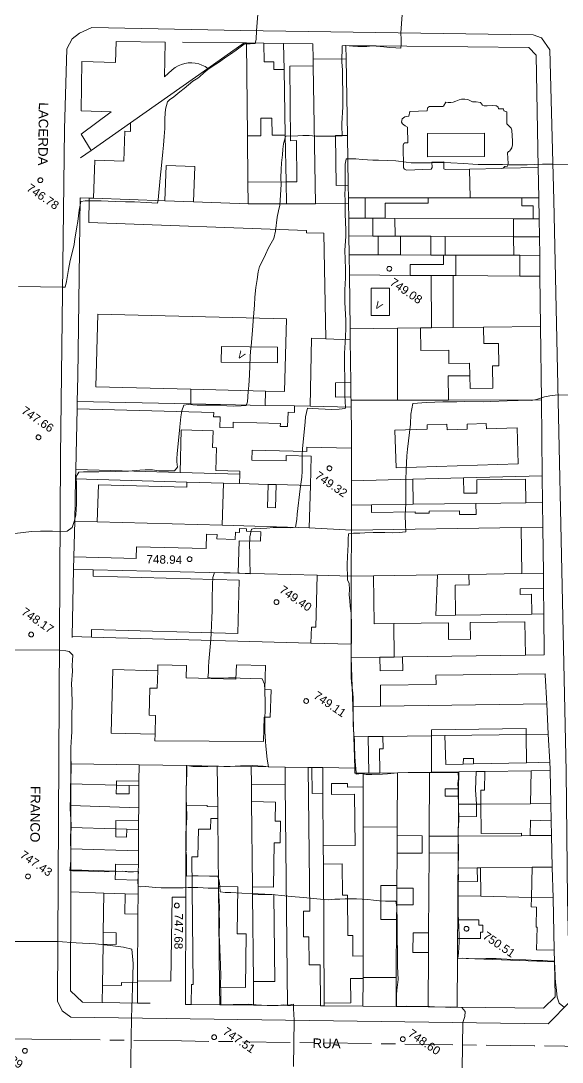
# Model space of a CAD drawing. Header units: metres. Extents: x 322294 to 7190115, y 7390841 to 10157759.
# Drawn here: x 323583.3 to 323696.6, y 7393466.7 to 7393684.5 of the extents above; entities that cross this region are included whole.
import ezdxf
from ezdxf.enums import TextEntityAlignment as Align

# ---------------------------------------------------------------- set-up
doc = ezdxf.new("R2010")
doc.units = ezdxf.units.M
doc.linetypes.add('T09', pattern=[17, 10, -2, 3, -2])
doc.layers.get('0').update_dxf_attribs({"lineweight": 18})
for name, color, linetype, lineweight in [('100_SIST_VIARIO_MEIO_FIO', 1, 'Continuous', 18), ('160_P_SIMP_ASF_TOP', 7, 'Continuous', 18), ('206_MURO_E_MURO_ARRIMO', 7, 'Continuous', 18), ('214_PROJ_BEIRAL_EDIF', 10, 'Continuous', 18), ('508_LM_SETOR_FISCAL', 136, 'T09', 18), ('600_CURVA_MESTRA', 14, 'Continuous', 18), ('604_CURVA_INTERM', 7, 'Continuous', 18), ('606_PTO_COTADO', 7, 'Continuous', 18), ('608_PTO_COTADO_INTERVIA', 1, 'Continuous', 18)]:
    doc.layers.add(name, color=color, linetype=linetype, lineweight=lineweight)
doc.styles.add('Style-Arial', font='arial.ttf', dxfattribs={"height": 1.75})

# ---------------------------------------------------------------- blocks, each defined once
blk = doc.blocks.new('SP10')
at = {"color": 0, "linetype": 'Continuous'}
blk.add_lwpolyline([(-0.03, -0.51), (-0.14, -0.49), (-0.24, -0.46), (-0.31, -0.42), (-0.35, -0.39), (-0.42, -0.31), (-0.47, -0.24), (-0.51, -0.15), (-0.52, -0.09), (-0.52, 0.03), (-0.51, 0.11), (-0.48, 0.2), (-0.44, 0.27), (-0.4, 0.33), (-0.32, 0.39), (-0.23, 0.44), (-0.15, 0.48), (-0.1, 0.48), (-0.03, 0.48), (0.08, 0.48), (0.19, 0.44), (0.27, 0.4), (0.35, 0.32), (0.41, 0.23), (0.46, 0.11), (0.48, 0.03), (0.48, -0.03), (0.47, -0.08), (0.44, -0.21), (0.38, -0.3), (0.31, -0.38), (0.23, -0.44), (0.1, -0.49), (0.02, -0.51)], close=True, dxfattribs=at)
blk = doc.blocks.new('SP09')
at = {"color": 0, "linetype": 'Continuous'}
blk.add_lwpolyline([(-0.03, -0.51), (-0.14, -0.49), (-0.24, -0.46), (-0.31, -0.42), (-0.35, -0.39), (-0.42, -0.31), (-0.47, -0.24), (-0.51, -0.15), (-0.52, -0.09), (-0.52, 0.03), (-0.51, 0.11), (-0.48, 0.2), (-0.44, 0.27), (-0.4, 0.33), (-0.32, 0.39), (-0.23, 0.44), (-0.15, 0.48), (-0.1, 0.48), (-0.03, 0.48), (0.08, 0.48), (0.19, 0.44), (0.27, 0.4), (0.35, 0.32), (0.41, 0.23), (0.46, 0.11), (0.48, 0.03), (0.48, -0.03), (0.47, -0.08), (0.44, -0.21), (0.38, -0.3), (0.31, -0.38), (0.23, -0.44), (0.1, -0.49), (0.02, -0.51)], close=True, dxfattribs=at)

msp = doc.modelspace()

# ---------------------------------------------------------------- linework, layer by layer
at = {"layer": '100_SIST_VIARIO_MEIO_FIO'}
msp.add_lwpolyline([(323697.364, 7393527.56), (323694.782, 7393646.981), (323693.957, 7393678.446), (323692.23, 7393680.943), (323690.47, 7393681.569), (323629.334, 7393682.488), (323598.152, 7393683.098), (323595.599, 7393681.955), (323594.077, 7393680.738), (323592.916, 7393678.635), (323592.444, 7393661.885), (323591.633, 7393593.483), (323590.995, 7393479.49), (323591.996, 7393477.498), (323593.794, 7393476.18), (323693.64, 7393474.767), (323698.161, 7393479.351), (323697.64, 7393500.816)], close=True, dxfattribs=at)
at = {"layer": '206_MURO_E_MURO_ARRIMO'}
for p, q in [((323630.022, 7393679.889), (323617.11, 7393680.041)), ((323638.287, 7393679.791), (323634.183, 7393679.84)), ((323644.422, 7393679.719), (323638.287, 7393679.791)), ((323691.543, 7393653.825), (323691.659, 7393647.531)), ((323595.717, 7393647.498), (323595.557, 7393631.053)), ((323691.659, 7393647.531), (323691.74, 7393643.119)), ((323691.74, 7393643.119), (323691.81, 7393639.329)), ((323691.81, 7393639.329), (323691.857, 7393635.47)), ((323595.557, 7393631.053), (323595.231, 7393610.162)), ((323692.036, 7393620.596), (323692.221, 7393605.237)), ((323595.231, 7393610.162), (323595.125, 7393604.887)), ((323595.125, 7393604.887), (323595.095, 7393603.406)), ((323692.221, 7393605.237), (323692.377, 7393589.379)), ((323594.839, 7393590.672), (323594.795, 7393588.728)), ((323692.377, 7393589.379), (323692.432, 7393583.801)), ((323692.5, 7393578.62), (323692.627, 7393568.978)), ((323594.424, 7393572.455), (323594.364, 7393569.843)), ((323692.668, 7393565.809), (323692.738, 7393560.486)), ((323692.738, 7393560.486), (323692.815, 7393551.909)), ((323594.043, 7393555.768), (323594.039, 7393555.581)), ((323693.953, 7393529.477), (323693.647, 7393535.348)), ((323593.825, 7393529.141), (323593.826, 7393529.6)), ((323694.029, 7393528.011), (323693.953, 7393529.477)), ((323694.035, 7393527.731), (323694.029, 7393528.011)), ((323694.195, 7393520.82), (323694.035, 7393527.731)), ((323694.348, 7393514.177), (323694.277, 7393517.252)), ((323694.649, 7393501.123), (323694.501, 7393507.543)), ((323694.901, 7393490.193), (323694.649, 7393501.123)), ((323607.71, 7393479.098), (323600.349, 7393479.195)), ((323610.374, 7393479.062), (323607.71, 7393479.098)), ((323617.737, 7393478.842), (323618.97, 7393478.829)), ((323624.922, 7393478.768), (323632.014, 7393478.694)), ((323632.014, 7393478.694), (323639.1, 7393478.621)), ((323646.037, 7393478.549), (323646.803, 7393478.541)), ((323646.803, 7393478.541), (323654.893, 7393478.457))]:
    msp.add_line(p, q, dxfattribs=at)
for points in [[(323638.287, 7393679.791), (323638.386, 7393674.326)], [(323644.474, 7393676.467), (323644.422, 7393679.719)], [(323638.634, 7393660.619), (323638.811, 7393650.828)], [(323595.825, 7393655.851), (323598.017, 7393657.392)], [(323597.61, 7393647.432), (323595.717, 7393647.498)], [(323688.137, 7393647.525), (323691.659, 7393647.531)], [(323659.544, 7393643.212), (323656.968, 7393643.22)], [(323691.74, 7393643.119), (323690.508, 7393643.122)], [(323661.596, 7393639.49), (323658.075, 7393639.509)], [(323691.81, 7393639.329), (323686.411, 7393639.358)], [(323658.081, 7393635.574), (323662.73, 7393635.56)], [(323669.06, 7393635.54), (323671.723, 7393635.532)], [(323686.417, 7393635.487), (323687.72, 7393635.483)], [(323618.858, 7393604.41), (323595.125, 7393604.887)], [(323692.221, 7393605.237), (323672.803, 7393605.213)], [(323640.586, 7393603.973), (323634.451, 7393604.096)], [(323652.475, 7393595.114), (323652.468, 7393588.285)], [(323616.651, 7393590.077), (323629.144, 7393589.736)], [(323652.468, 7393588.285), (323652.464, 7393583.215)], [(323665.339, 7393588.638), (323652.468, 7393588.285)], [(323692.377, 7393589.379), (323675.927, 7393588.928)], [(323665.416, 7393583.405), (323656.675, 7393583.277)], [(323628.806, 7393568.981), (323598.483, 7393569.74)], [(323670.483, 7393568.653), (323670.106, 7393560.154), (323674.268, 7393560.215)], [(323690.188, 7393560.448), (323692.738, 7393560.486)], [(323644.015, 7393554.389), (323598.095, 7393555.656)], [(323652.458, 7393551.348), (323652.781, 7393541.097)], [(323692.815, 7393551.909), (323688.871, 7393551.854)], [(323669.243, 7393535.009), (323672.02, 7393535.048)], [(323631.52, 7393528.575), (323624.427, 7393528.682)], [(323677.992, 7393529.107), (323675.884, 7393529.058)], [(323693.953, 7393529.477), (323689.095, 7393529.365)], [(323643.449, 7393528.396), (323644.225, 7393528.384)], [(323656.116, 7393527.169), (323658.401, 7393527.203)], [(323680.396, 7393527.529), (323678.535, 7393527.501)], [(323694.035, 7393527.731), (323690.095, 7393527.673)], [(323603.305, 7393524.667), (323606.006, 7393524.584)], [(323631.556, 7393524.914), (323631.592, 7393521.229)], [(323654.947, 7393524.299), (323654.937, 7393515.93)], [(323624.511, 7393520.169), (323624.536, 7393517.699)], [(323678.609, 7393520.719), (323679.568, 7393520.725)], [(323605.473, 7393515.482), (323603.2, 7393515.551)], [(323646.62, 7393508.161), (323646.596, 7393511.961)], [(323603.11, 7393506.674), (323607.895, 7393506.527)], [(323631.769, 7393503.428), (323631.785, 7393501.771)], [(323617.737, 7393478.842), (323617.844, 7393501.23)], [(323690.129, 7393501.218), (323694.649, 7393501.123)], [(323607.738, 7393483.333), (323607.71, 7393479.098)], [(323631.966, 7393483.592), (323632.014, 7393478.694)], [(323646.803, 7393478.541), (323646.8, 7393479.095)]]:
    msp.add_lwpolyline(points, dxfattribs=at)
at = {"layer": '214_PROJ_BEIRAL_EDIF'}
for points in [[(323598.017, 7393657.392), (323606.297, 7393663.212), (323622.46, 7393674.573), (323621.878, 7393674.947), (323621.219, 7393675.271), (323620.526, 7393675.511), (323619.809, 7393675.665), (323619.078, 7393675.729), (323618.344, 7393675.702), (323617.618, 7393675.586), (323616.91, 7393675.381), (323616.231, 7393675.091), (323615.59, 7393674.72), (323614.997, 7393674.274), (323613.345, 7393672.807), (323613.538, 7393680.079), (323603.253, 7393680.186), (323603.099, 7393675.789), (323596.087, 7393676.036), (323595.953, 7393665.709), (323602.212, 7393665.489), (323595.952, 7393660.834)], [(323622.46, 7393674.573), (323606.297, 7393663.212), (323606.233, 7393661.38), (323605.073, 7393661.421), (323604.853, 7393655.173), (323598.829, 7393655.385), (323598.548, 7393647.399), (323613.481, 7393646.874), (323613.741, 7393654.269), (323619.738, 7393654.058), (323619.478, 7393646.663), (323630.866, 7393646.262), (323630.825, 7393650.755), (323630.737, 7393660.454), (323630.56, 7393679.882), (323630.022, 7393679.889)], [(323638.634, 7393660.619), (323638.386, 7393674.326), (323636.237, 7393674.306), (323636.221, 7393675.961), (323634.218, 7393675.942), (323634.183, 7393679.84), (323630.56, 7393679.882), (323630.737, 7393660.454), (323633.545, 7393660.479), (323633.511, 7393664.156), (323635.854, 7393664.178), (323635.886, 7393660.594)], [(323655.324, 7393647.471), (323668.507, 7393647.493), (323677.301, 7393647.507), (323677.19, 7393653.518), (323672.109, 7393653.435), (323671.839, 7393653.575), (323671.789, 7393655.018), (323669.316, 7393654.942), (323669.358, 7393653.82), (323669.187, 7393653.47), (323664.025, 7393653.282), (323663.57, 7393653.488), (323663.398, 7393653.739), (323663.335, 7393658.533), (323663.458, 7393658.877), (323663.617, 7393658.987), (323664.281, 7393658.965), (323664.198, 7393662.295), (323663.692, 7393662.553), (323663.129, 7393662.949), (323662.949, 7393663.336), (323663.004, 7393663.636), (323663.109, 7393664.015), (323663.338, 7393664.254), (323663.655, 7393664.442), (323663.909, 7393664.517), (323664.484, 7393664.575), (323664.673, 7393665.578), (323668.355, 7393665.7), (323668.372, 7393666.231), (323668.483, 7393666.393), (323668.818, 7393666.566), (323671.595, 7393666.58), (323671.757, 7393666.683), (323672.244, 7393667.487), (323672.726, 7393667.407), (323673.24, 7393667.442), (323673.753, 7393667.515), (323674.299, 7393667.694), (323675.007, 7393667.988), (323675.47, 7393668.113), (323676.167, 7393668.16), (323676.857, 7393668.036), (323677.785, 7393667.579), (323678.542, 7393667.595), (323679.442, 7393667.435), (323679.911, 7393666.879), (323680.254, 7393666.742), (323680.843, 7393666.703), (323681.914, 7393666.795), (323682.698, 7393666.763), (323682.849, 7393666.742), (323683.163, 7393666.473), (323683.273, 7393666.085), (323684.255, 7393666.099), (323684.353, 7393665.716), (323684.983, 7393665.505), (323685.008, 7393662.973), (323685.882, 7393662.1), (323686.022, 7393661.618), (323686.192, 7393659.331), (323686.152, 7393658.589), (323686.038, 7393657.919), (323685.749, 7393657.53), (323685.51, 7393657.289), (323685.321, 7393657.16), (323685.157, 7393656.89), (323685.24, 7393654.657), (323685.181, 7393654.373), (323685.097, 7393654.154), (323684.587, 7393654.064), (323684.236, 7393653.69), (323691.543, 7393653.825), (323691.111, 7393677.302), (323689.601, 7393678.918), (323651.339, 7393679.364), (323651.385, 7393676.53), (323651.643, 7393660.551), (323651.81, 7393650.147), (323651.854, 7393647.465)], [(323638.811, 7393650.828), (323641.072, 7393650.849), (323640.994, 7393659.459), (323639.74, 7393659.447), (323639.598, 7393675.026), (323644.496, 7393675.071), (323644.956, 7393646.275), (323638.893, 7393646.269)], [(323644.496, 7393675.071), (323644.956, 7393646.275), (323651.873, 7393646.281), (323651.854, 7393647.465), (323651.81, 7393650.147), (323649.319, 7393650.107), (323649.151, 7393660.511), (323651.643, 7393660.551), (323651.385, 7393676.53), (323644.474, 7393676.467)], [(323677.19, 7393653.518), (323672.109, 7393653.435), (323671.839, 7393653.575), (323671.789, 7393655.018), (323669.316, 7393654.942), (323669.358, 7393653.82), (323669.187, 7393653.47), (323664.025, 7393653.282), (323663.57, 7393653.488), (323663.398, 7393653.739), (323663.335, 7393658.533), (323663.458, 7393658.877), (323663.617, 7393658.987), (323664.281, 7393658.965), (323664.198, 7393662.295), (323663.692, 7393662.553), (323663.129, 7393662.949), (323662.949, 7393663.336), (323663.004, 7393663.636), (323663.109, 7393664.015), (323663.338, 7393664.254), (323663.655, 7393664.442), (323663.909, 7393664.517), (323664.484, 7393664.575), (323664.673, 7393665.578), (323668.355, 7393665.7), (323668.372, 7393666.231), (323668.483, 7393666.393), (323668.818, 7393666.566), (323671.595, 7393666.58), (323671.757, 7393666.683), (323672.244, 7393667.487), (323672.726, 7393667.407), (323673.24, 7393667.442), (323673.753, 7393667.515), (323674.299, 7393667.694), (323675.007, 7393667.988), (323675.47, 7393668.113), (323676.167, 7393668.16), (323676.857, 7393668.036), (323677.785, 7393667.579), (323678.542, 7393667.595), (323679.442, 7393667.435), (323679.911, 7393666.879), (323680.254, 7393666.742), (323680.843, 7393666.703), (323681.914, 7393666.795), (323682.698, 7393666.763), (323682.849, 7393666.742), (323683.163, 7393666.473), (323683.273, 7393666.085), (323684.255, 7393666.099), (323684.353, 7393665.716), (323684.983, 7393665.505), (323685.008, 7393662.973), (323685.882, 7393662.1), (323686.022, 7393661.618), (323686.192, 7393659.331), (323686.152, 7393658.589), (323686.038, 7393657.919), (323685.749, 7393657.53), (323685.51, 7393657.289), (323685.321, 7393657.16), (323685.157, 7393656.89), (323685.24, 7393654.657), (323685.181, 7393654.373), (323685.097, 7393654.154), (323684.587, 7393654.064), (323684.236, 7393653.69), (323683.972, 7393653.629)], [(323680.307, 7393661.027), (323680.332, 7393656.155), (323668.39, 7393656.096), (323668.366, 7393660.967)], [(323630.825, 7393650.755), (323638.811, 7393650.828), (323638.893, 7393646.269), (323630.866, 7393646.262)], [(323619.478, 7393646.663), (323613.481, 7393646.874), (323598.548, 7393647.399), (323597.61, 7393647.432), (323597.529, 7393642.368), (323643.063, 7393640.697), (323643.055, 7393640.152), (323646.676, 7393640.094), (323647.149, 7393618.042), (323652.232, 7393617.815), (323652.203, 7393620.093), (323652.061, 7393631.373), (323652.008, 7393635.593), (323651.958, 7393639.542), (323651.911, 7393643.234), (323651.873, 7393646.281), (323644.956, 7393646.275), (323638.893, 7393646.269), (323630.866, 7393646.262)], [(323651.854, 7393647.465), (323651.873, 7393646.281), (323651.911, 7393643.234), (323655.331, 7393643.224), (323655.324, 7393647.471)], [(323668.507, 7393647.493), (323677.301, 7393647.507), (323688.137, 7393647.525), (323688.14, 7393645.824), (323690.503, 7393645.828), (323690.508, 7393643.122), (323686.404, 7393643.134), (323661.59, 7393643.206), (323659.544, 7393643.212), (323659.539, 7393646.387), (323668.509, 7393646.402)], [(323655.331, 7393643.224), (323656.968, 7393643.22), (323656.974, 7393639.515), (323651.958, 7393639.542), (323651.911, 7393643.234)], [(323686.404, 7393643.134), (323661.59, 7393643.206), (323661.596, 7393639.49), (323662.724, 7393639.484), (323669.053, 7393639.45), (323672.104, 7393639.434), (323686.411, 7393639.358)], [(323656.974, 7393639.515), (323658.075, 7393639.509), (323658.081, 7393635.574), (323652.008, 7393635.593), (323651.958, 7393639.542)], [(323662.73, 7393635.56), (323662.724, 7393639.484), (323669.053, 7393639.45), (323669.06, 7393635.54)], [(323686.417, 7393635.487), (323674.286, 7393635.524), (323672.11, 7393635.531), (323672.104, 7393639.434), (323686.411, 7393639.358)], [(323664.763, 7393631.29), (323664.759, 7393633.579), (323671.726, 7393633.591), (323671.723, 7393635.532), (323672.11, 7393635.531), (323674.286, 7393635.524), (323674.293, 7393631.227), (323673.758, 7393631.231), (323669.185, 7393631.261)], [(323691.909, 7393631.112), (323691.857, 7393635.47), (323687.72, 7393635.483), (323687.727, 7393631.139)], [(323664.763, 7393631.29), (323669.185, 7393631.261), (323669.203, 7393620.308), (323666.954, 7393620.28), (323662.12, 7393620.219), (323652.203, 7393620.093), (323652.061, 7393631.373)], [(323687.727, 7393631.139), (323674.293, 7393631.227), (323673.758, 7393631.231), (323673.776, 7393620.366), (323680.103, 7393620.446), (323692.036, 7393620.596), (323691.909, 7393631.112)], [(323660.459, 7393628.607), (323656.612, 7393628.601), (323656.622, 7393622.869), (323660.469, 7393622.876)], [(323618.907, 7393607.468), (323634.498, 7393607.072), (323638.492, 7393606.971), (323638.879, 7393622.203), (323599.412, 7393623.204), (323599.025, 7393607.972)], [(323652.391, 7393605.187), (323652.383, 7393605.863), (323652.344, 7393608.91), (323652.232, 7393617.815), (323652.203, 7393620.093), (323662.12, 7393620.219), (323662.117, 7393605.2)], [(323677.211, 7393610.306), (323677.179, 7393612.892), (323672.855, 7393612.838), (323672.82, 7393615.618), (323667.014, 7393615.544), (323666.954, 7393620.28), (323662.12, 7393620.219), (323662.117, 7393605.2), (323672.803, 7393605.213), (323672.74, 7393610.25)], [(323677.211, 7393610.306), (323677.339, 7393607.655), (323682.064, 7393607.715), (323682.005, 7393612.363), (323683.321, 7393612.38), (323683.262, 7393617.055), (323680.146, 7393617.016), (323680.103, 7393620.446), (323673.776, 7393620.366), (323669.203, 7393620.308), (323666.954, 7393620.28), (323667.014, 7393615.544), (323672.82, 7393615.618), (323672.855, 7393612.838), (323677.179, 7393612.892)], [(323652.383, 7393605.863), (323652.391, 7393605.187), (323652.41, 7393603.735), (323643.826, 7393603.908), (323644.142, 7393618.176), (323647.149, 7393618.042), (323652.232, 7393617.815), (323652.344, 7393608.91), (323649.112, 7393608.841), (323649.178, 7393605.794)], [(323637.049, 7393616.236), (323625.273, 7393616.424), (323625.22, 7393613.166), (323636.997, 7393612.977)], [(323618.858, 7393604.41), (323634.451, 7393604.096), (323634.498, 7393607.072), (323618.907, 7393607.468)], [(323629.089, 7393587.732), (323629.144, 7393589.736), (323629.161, 7393590.353), (323624.14, 7393590.49), (323624.27, 7393595.243), (323623.447, 7393595.265), (323623.543, 7393598.779), (323616.894, 7393598.96), (323616.651, 7393590.077), (323594.839, 7393590.672), (323595.095, 7393603.406), (323623.669, 7393602.626), (323623.644, 7393601.704), (323625.003, 7393601.667), (323624.943, 7393599.461), (323627.736, 7393599.384), (323627.77, 7393600.606), (323637.618, 7393600.337), (323637.6, 7393599.709), (323639.139, 7393599.667), (323639.221, 7393602.671), (323640.549, 7393602.635), (323640.586, 7393603.973), (323643.826, 7393603.908), (323652.41, 7393603.735), (323652.478, 7393598.358), (323652.475, 7393595.114), (323643.149, 7393595.369), (323643.124, 7393594.448), (323631.725, 7393594.759), (323631.668, 7393592.666), (323638.812, 7393592.471), (323638.843, 7393593.616), (323644.074, 7393593.473), (323643.906, 7393587.327), (323636.708, 7393587.523), (323635.034, 7393587.569)], [(323687.115, 7393599.397), (323687.359, 7393591.885), (323661.842, 7393591.055), (323661.587, 7393598.903), (323668.339, 7393599.123), (323668.309, 7393600.027), (323672.465, 7393600.163), (323672.503, 7393599.009), (323676.69, 7393599.145), (323676.657, 7393600.158), (323680.662, 7393600.288), (323680.698, 7393599.188)], [(323599.326, 7393579.737), (323599.54, 7393587.493), (323618.018, 7393586.983), (323618.047, 7393588.053), (323594.795, 7393588.728), (323594.593, 7393579.867)], [(323599.326, 7393579.737), (323599.54, 7393587.493), (323618.018, 7393586.983), (323618.047, 7393588.053), (323625.687, 7393587.83), (323625.444, 7393579.015)], [(323629.089, 7393587.732), (323635.034, 7393587.569), (323634.901, 7393582.717), (323636.576, 7393582.671), (323636.708, 7393587.523), (323643.906, 7393587.327), (323643.654, 7393578.513), (323625.444, 7393579.015), (323625.687, 7393587.83)], [(323675.927, 7393588.928), (323665.339, 7393588.638), (323665.416, 7393583.405), (323678.519, 7393583.597), (323688.982, 7393583.751), (323688.91, 7393588.675), (323678.677, 7393588.524), (323678.718, 7393585.753), (323675.975, 7393585.713)], [(323656.675, 7393583.277), (323652.464, 7393583.215), (323652.459, 7393578.033), (323687.987, 7393578.554), (323692.5, 7393578.62), (323692.432, 7393583.801), (323688.982, 7393583.751), (323678.519, 7393583.597), (323678.553, 7393581.305), (323675.109, 7393581.254), (323675.098, 7393582.036), (323668.744, 7393581.943), (323668.75, 7393581.584), (323665.805, 7393581.541), (323665.8, 7393581.862), (323656.698, 7393581.728)], [(323625.444, 7393579.015), (323599.326, 7393579.737), (323594.593, 7393579.867), (323594.424, 7393572.455), (323607.462, 7393572.095), (323607.529, 7393574.541), (323622.097, 7393574.139), (323622.18, 7393577.145), (323624.375, 7393577.085), (323624.35, 7393576.172), (323628.191, 7393576.066), (323628.231, 7393577.548), (323629.063, 7393577.525), (323629.085, 7393578.331), (323630.516, 7393578.291), (323630.502, 7393577.762), (323633.549, 7393577.678), (323633.494, 7393575.678), (323628.994, 7393575.802), (323628.806, 7393568.981), (323645.306, 7393568.568), (323652.45, 7393568.389), (323652.459, 7393578.033), (323643.654, 7393578.513)], [(323657.066, 7393568.457), (323652.45, 7393568.389), (323652.459, 7393578.033), (323687.987, 7393578.554), (323688.129, 7393568.912), (323677.041, 7393568.75), (323670.483, 7393568.653)], [(323598.095, 7393555.656), (323598.138, 7393557.231), (323628.698, 7393556.387), (323629.006, 7393567.543), (323598.446, 7393568.387), (323598.483, 7393569.74), (323594.364, 7393569.843), (323594.043, 7393555.768)], [(323644.015, 7393554.389), (323644.099, 7393557.738), (323645.034, 7393557.714), (323645.306, 7393568.568), (323652.45, 7393568.389), (323652.456, 7393554.156)], [(323657.066, 7393568.457), (323652.45, 7393568.389), (323652.456, 7393554.156), (323652.458, 7393551.348), (323658.432, 7393551.431), (323661.418, 7393551.473), (323661.32, 7393558.476), (323657.206, 7393558.419)], [(323688.129, 7393568.912), (323677.041, 7393568.75), (323677.073, 7393566.565), (323674.176, 7393566.523), (323674.268, 7393560.215), (323690.188, 7393560.448), (323690.128, 7393564.594), (323687.796, 7393564.56), (323687.779, 7393565.738), (323692.668, 7393565.809), (323692.627, 7393568.978)], [(323688.871, 7393551.854), (323663.176, 7393551.497), (323661.418, 7393551.473), (323661.32, 7393558.476), (323672.763, 7393558.635), (323672.812, 7393555.153), (323677.394, 7393555.217), (323677.346, 7393558.671), (323688.774, 7393558.83)], [(323663.176, 7393551.497), (323661.418, 7393551.473), (323658.432, 7393551.431), (323658.472, 7393548.608), (323663.215, 7393548.674)], [(323611.974, 7393548.596), (323602.557, 7393548.856), (323602.19, 7393535.576), (323611.42, 7393535.321), (323611.528, 7393539.247), (323610.161, 7393539.284), (323610.318, 7393544.987), (323611.873, 7393544.944)], [(323611.42, 7393535.321), (323611.382, 7393533.941), (323634.061, 7393533.832), (323634.201, 7393538.926), (323635.502, 7393538.89), (323635.66, 7393544.616), (323634.384, 7393544.651), (323634.523, 7393549.672), (323628.414, 7393549.84), (323628.331, 7393546.82), (323617.925, 7393547.107), (323617.996, 7393549.691), (323612.008, 7393549.856), (323611.974, 7393548.596), (323611.873, 7393544.944), (323610.318, 7393544.987), (323610.161, 7393539.284), (323611.528, 7393539.247)], [(323693.318, 7393541.661), (323658.594, 7393541.178), (323658.532, 7393545.596), (323670.177, 7393545.758), (323670.15, 7393547.645), (323692.992, 7393547.962), (323693.006, 7393547.662)], [(323689.013, 7393535.284), (323693.647, 7393535.348), (323693.318, 7393541.661), (323658.594, 7393541.178), (323652.781, 7393541.097), (323652.98, 7393534.783), (323656.01, 7393534.825), (323659.053, 7393534.867), (323669.243, 7393535.009), (323669.226, 7393536.231), (323688.996, 7393536.506)], [(323675.884, 7393529.058), (323672.201, 7393528.972), (323672.02, 7393535.048), (323689.013, 7393535.284), (323689.095, 7393529.365), (323677.992, 7393529.107), (323677.998, 7393530.229), (323675.891, 7393530.241)], [(323654.95, 7393527.152), (323656.116, 7393527.169), (323656.01, 7393534.825), (323652.98, 7393534.783), (323653.186, 7393528.25), (323653.221, 7393527.156)], [(323658.401, 7393527.203), (323662.108, 7393527.258), (323668.809, 7393527.357), (323669.241, 7393527.364), (323669.219, 7393528.941), (323669.243, 7393535.009), (323659.053, 7393534.867), (323659.089, 7393532.262), (323658.326, 7393532.251)], [(323608.024, 7393525.516), (323608.047, 7393528.928), (323593.825, 7393529.141), (323593.815, 7393524.957), (323603.305, 7393524.667), (323603.319, 7393525.586)], [(323607.741, 7393483.776), (323607.836, 7393497.729), (323607.864, 7393501.887), (323607.884, 7393504.845), (323607.895, 7393506.527), (323607.906, 7393508.101), (323607.925, 7393510.926), (323607.955, 7393515.406), (323607.967, 7393517.187), (323607.986, 7393519.956), (323608.017, 7393524.522), (323608.024, 7393525.516), (323608.047, 7393528.928), (323617.976, 7393528.779), (323617.936, 7393520.524), (323617.844, 7393501.23), (323614.968, 7393501.268), (323614.704, 7393483.672)], [(323617.936, 7393520.524), (323622.29, 7393520.458), (323622.286, 7393520.202), (323624.511, 7393520.169), (323624.427, 7393528.682), (323617.976, 7393528.779)], [(323638.643, 7393524.808), (323631.556, 7393524.914), (323631.52, 7393528.575), (323638.606, 7393528.469)], [(323643.449, 7393528.396), (323638.606, 7393528.469), (323638.643, 7393524.808), (323639.1, 7393478.621), (323646.037, 7393478.549), (323645.952, 7393487.114), (323643.629, 7393487.091), (323643.571, 7393492.94), (323642.486, 7393492.929), (323642.432, 7393498.324), (323643.747, 7393498.337)], [(323646.495, 7393528.35), (323646.528, 7393522.983), (323644.279, 7393522.96), (323644.225, 7393528.384)], [(323654.947, 7393524.299), (323654.95, 7393527.152), (323653.221, 7393527.156), (323653.186, 7393528.25), (323646.495, 7393528.35), (323646.528, 7393522.983), (323646.596, 7393511.961), (323653.228, 7393512.027), (323653.122, 7393522.798), (323648.316, 7393522.751), (323648.294, 7393524.993), (323651.633, 7393525.026), (323651.64, 7393524.267)], [(323668.596, 7393489.672), (323668.532, 7393478.316), (323661.832, 7393478.385), (323661.867, 7393484.453), (323661.935, 7393496.563), (323661.952, 7393499.646), (323665.394, 7393499.627), (323665.414, 7393503.109), (323661.972, 7393503.128), (323661.975, 7393503.671), (323662.014, 7393510.48), (323667.255, 7393510.451), (323667.276, 7393514.113), (323662.034, 7393514.143), (323662.044, 7393515.921), (323662.108, 7393527.258), (323668.809, 7393527.357), (323668.733, 7393514.017), (323668.713, 7393510.492), (323668.619, 7393493.778), (323665.375, 7393493.797), (323665.352, 7393489.69)], [(323674.887, 7393522.379), (323674.876, 7393520.694), (323674.859, 7393518.083), (323674.831, 7393513.982), (323668.733, 7393514.017), (323668.809, 7393527.357), (323669.241, 7393527.364), (323674.921, 7393527.448), (323674.897, 7393523.926), (323672.119, 7393523.942), (323672.11, 7393522.394)], [(323678.535, 7393527.501), (323674.921, 7393527.448), (323674.897, 7393523.926), (323674.887, 7393522.379), (323674.876, 7393520.694), (323678.609, 7393520.719), (323678.455, 7393523.675)], [(323679.568, 7393520.725), (323679.539, 7393523.652), (323680.315, 7393523.636), (323680.396, 7393527.529), (323690.095, 7393527.673), (323689.951, 7393520.793)], [(323606.006, 7393524.584), (323608.017, 7393524.522), (323607.986, 7393519.956), (323593.804, 7393520.39), (323593.815, 7393524.957), (323603.305, 7393524.667), (323603.278, 7393522.872), (323605.979, 7393522.832)], [(323603.2, 7393515.551), (323603.226, 7393517.258), (323607.967, 7393517.187), (323607.986, 7393519.956), (323593.804, 7393520.39), (323593.793, 7393515.839)], [(323631.769, 7393503.428), (323631.592, 7393521.229), (323636.569, 7393521.154), (323636.509, 7393517.141), (323637.615, 7393517.125), (323637.547, 7393512.61), (323636.315, 7393512.628), (323636.176, 7393503.362)], [(323678.609, 7393520.719), (323674.876, 7393520.694), (323674.859, 7393518.083), (323678.635, 7393518.12)], [(323688.054, 7393514.114), (323689.856, 7393514.132), (323689.924, 7393517.343), (323694.277, 7393517.252), (323694.195, 7393520.82), (323689.951, 7393520.793), (323679.568, 7393520.725), (323679.629, 7393514.584), (323688.049, 7393514.668)], [(323624.536, 7393517.699), (323624.677, 7393503.456), (323624.885, 7393482.438), (323624.922, 7393478.768), (323618.97, 7393478.829), (323619.032, 7393483.002), (323619.404, 7393482.996), (323619.079, 7393509.704), (323620.376, 7393509.684), (323620.463, 7393515.504), (323623.015, 7393515.466), (323623.049, 7393517.721)], [(323603.2, 7393515.551), (323603.175, 7393513.838), (323605.447, 7393513.804), (323605.473, 7393515.482), (323607.955, 7393515.406), (323607.925, 7393510.926), (323593.782, 7393511.359), (323593.793, 7393515.839)], [(323654.905, 7393488.962), (323654.937, 7393515.93), (323662.044, 7393515.921), (323662.034, 7393514.143), (323662.014, 7393510.48), (323661.975, 7393503.671), (323658.638, 7393503.675), (323658.63, 7393496.567), (323661.935, 7393496.563), (323661.867, 7393484.453), (323654.9, 7393484.462)], [(323662.014, 7393510.48), (323662.034, 7393514.143), (323667.276, 7393514.113), (323667.255, 7393510.451)], [(323688.054, 7393514.114), (323689.856, 7393514.132), (323694.348, 7393514.177), (323694.501, 7393507.543), (323690.261, 7393507.501), (323679.485, 7393507.394), (323678.805, 7393507.387), (323674.787, 7393507.347), (323674.808, 7393510.451), (323674.831, 7393513.982)], [(323607.906, 7393508.101), (323607.925, 7393510.926), (323593.782, 7393511.359), (323593.772, 7393506.96), (323603.11, 7393506.674), (323603.132, 7393508.172)], [(323674.787, 7393507.347), (323674.768, 7393504.463), (323674.749, 7393501.54), (323674.715, 7393496.532), (323674.689, 7393492.616), (323674.662, 7393488.504), (323674.594, 7393478.253), (323668.532, 7393478.316), (323668.596, 7393489.672), (323668.619, 7393493.778), (323668.713, 7393510.492), (323674.808, 7393510.451)], [(323607.884, 7393504.845), (323607.864, 7393501.887), (323605.156, 7393501.977), (323600.692, 7393502.124), (323593.761, 7393502.352), (323593.772, 7393506.96), (323603.11, 7393506.674), (323603.083, 7393504.917)], [(323654.905, 7393488.962), (323654.9, 7393484.462), (323654.9, 7393484.271), (323652.311, 7393484.245), (323652.362, 7393479.15), (323646.8, 7393479.095), (323646.62, 7393508.161), (323650.564, 7393508.2), (323650.628, 7393501.695), (323651.636, 7393501.705), (323651.72, 7393493.216), (323652.758, 7393493.226), (323652.8, 7393488.941)], [(323674.768, 7393504.463), (323674.787, 7393507.347), (323678.805, 7393507.387), (323678.834, 7393504.504)], [(323690.129, 7393501.218), (323690.261, 7393507.501), (323679.485, 7393507.394), (323679.545, 7393501.44)], [(323624.885, 7393482.438), (323624.677, 7393503.456), (323628.721, 7393503.396), (323628.574, 7393493.595), (323630.468, 7393493.567), (323630.299, 7393482.357)], [(323661.975, 7393503.671), (323661.972, 7393503.128), (323661.952, 7393499.646), (323661.935, 7393496.563), (323658.63, 7393496.567), (323658.638, 7393503.675)], [(323661.952, 7393499.646), (323661.972, 7393503.128), (323665.414, 7393503.109), (323665.394, 7393499.627)], [(323600.404, 7393482.84), (323600.532, 7393491.412), (323600.568, 7393493.855), (323600.692, 7393502.124), (323593.761, 7393502.352), (323593.711, 7393481.681), (323596.207, 7393479.302), (323600.349, 7393479.195)], [(323600.568, 7393493.855), (323600.692, 7393502.124), (323605.156, 7393501.977), (323605.093, 7393497.77), (323607.836, 7393497.729), (323607.741, 7393483.776), (323607.738, 7393483.333), (323604.402, 7393483.383), (323604.393, 7393482.78), (323600.404, 7393482.84), (323600.532, 7393491.412), (323603.25, 7393491.371), (323603.287, 7393493.814)], [(323631.966, 7393483.592), (323631.785, 7393501.771), (323636.244, 7393501.815), (323636.424, 7393483.637)], [(323674.689, 7393492.616), (323679.468, 7393492.585), (323679.477, 7393493.969), (323679.945, 7393493.966), (323679.955, 7393495.426), (323679.115, 7393495.431), (323679.122, 7393496.503), (323674.715, 7393496.532), (323674.749, 7393501.54), (323679.545, 7393501.44), (323690.129, 7393501.218), (323690.087, 7393499.205), (323691.18, 7393499.182), (323691.092, 7393495.014), (323691.309, 7393495.009), (323691.209, 7393490.271), (323694.901, 7393490.193), (323694.957, 7393487.746), (323674.662, 7393488.504)], [(323668.596, 7393489.672), (323668.619, 7393493.778), (323665.375, 7393493.797), (323665.352, 7393489.69)], [(323674.594, 7393478.253), (323674.662, 7393488.504), (323694.957, 7393487.746), (323695.127, 7393480.382), (323692.677, 7393478.066)], [(323654.9, 7393484.271), (323654.893, 7393478.457), (323661.832, 7393478.385), (323661.867, 7393484.453), (323654.9, 7393484.462)]]:
    msp.add_lwpolyline(points, close=True, dxfattribs=at)
at = {"layer": '508_LM_SETOR_FISCAL'}
for points in [[(323593.692, 7393471.468), (323585.658, 7393471.566), (323556.408, 7393471.92), (323539.296, 7393472.239), (323488.328, 7393473.192), (323473.627, 7393473.324)], [(323915.551, 7393467.062), (323829.626, 7393468.313), (323821.162, 7393468.607), (323807.948, 7393469.065), (323790.991, 7393468.937), (323762.07, 7393469.059), (323744.269, 7393469.368), (323702.866, 7393469.985), (323690.669, 7393470.167), (323616.945, 7393471.187), (323593.692, 7393471.468)]]:
    msp.add_lwpolyline(points, dxfattribs=at)
at = {"layer": '600_CURVA_MESTRA', "elevation": 750}
msp.add_lwpolyline([(323700.645, 7393606.226), (323695.662, 7393606.29), (323693.982, 7393606.085), (323692.835, 7393605.911), (323692.245, 7393605.665), (323691.199, 7393605.293), (323690.1, 7393605.102), (323688.75, 7393605.166), (323687.386, 7393605.087), (323685.041, 7393605.068), (323681.668, 7393604.88), (323680.084, 7393604.864), (323676.13, 7393604.882), (323674.492, 7393604.824), (323673.37, 7393604.838), (323671.581, 7393604.822), (323669.9, 7393604.778), (323668.153, 7393604.685), (323665.307, 7393604.464), (323664.934, 7393602.225), (323664.861, 7393600.184), (323664.228, 7393594.936), (323664.088, 7393593.57), (323663.895, 7393590.603), (323663.857, 7393588.533), (323663.829, 7393583.595), (323663.751, 7393581.072), (323663.772, 7393579.176), (323663.845, 7393577.647), (323662.438, 7393577.488), (323661.115, 7393577.44), (323659.45, 7393577.506), (323657.036, 7393577.533), (323655.283, 7393577.461), (323654.229, 7393577.386), (323652.888, 7393577.347), (323651.889, 7393577.269), (323651.801, 7393576.114), (323651.818, 7393575.008), (323651.638, 7393572.525), (323651.594, 7393570.854), (323651.689, 7393567.887), (323651.675, 7393567.583), (323651.983, 7393566.854), (323652.042, 7393565.626), (323652.035, 7393564.5), (323652.118, 7393563.232), (323652.247, 7393562.079), (323652.435, 7393560.667), (323652.476, 7393558.218), (323652.459, 7393557.022), (323652.493, 7393555.747), (323652.472, 7393554.631), (323652.413, 7393553.917), (323652.396, 7393552.91), (323652.453, 7393551.83), (323652.438, 7393549.348), (323652.424, 7393548.316), (323652.436, 7393547.242), (323652.48, 7393546.135), (323652.619, 7393545.042), (323652.787, 7393544.016), (323652.843, 7393542.8), (323652.845, 7393541.62), (323652.82, 7393540.527), (323652.842, 7393537.326), (323652.891, 7393536.323), (323652.992, 7393535.242), (323653.135, 7393534.053), (323653.138, 7393532.938), (323653.2, 7393530.703), (323653.252, 7393529.633), (323653.463, 7393527.348), (323653.443, 7393526.959), (323654.557, 7393527.101), (323655.574, 7393526.939), (323656.723, 7393526.933), (323658.946, 7393526.976), (323660.035, 7393527.046), (323662.083, 7393527.237), (323664.348, 7393527.356), (323666.823, 7393527.313), (323668.147, 7393527.334), (323671.654, 7393527.303), (323672.747, 7393527.306), (323674.78, 7393527.229), (323674.843, 7393526.11), (323674.731, 7393525.038), (323674.801, 7393523.939), (323674.828, 7393522.882), (323674.858, 7393520.573), (323674.853, 7393519.503), (323674.939, 7393518.309), (323674.934, 7393517.297), (323674.866, 7393516.285), (323674.812, 7393515.145), (323674.794, 7393514.113), (323674.808, 7393512.971), (323674.902, 7393511.815), (323674.885, 7393509.554), (323674.802, 7393508.179), (323674.817, 7393506.773), (323674.86, 7393505.462), (323674.799, 7393504.096), (323674.82, 7393501.975), (323674.821, 7393498.761), (323674.796, 7393497.733), (323674.84, 7393496.403), (323674.942, 7393495.103), (323674.987, 7393493.046), (323674.984, 7393491.865), (323674.885, 7393489.619), (323674.743, 7393488.432), (323675.808, 7393488.49), (323676.972, 7393488.413), (323678.239, 7393488.385), (323680.566, 7393488.448), (323681.589, 7393488.41), (323682.722, 7393488.423), (323683.829, 7393488.377), (323686.267, 7393488.186), (323688.954, 7393488.159), (323691.247, 7393488.012), (323692.482, 7393488.022), (323693.49, 7393487.912), (323694.553, 7393487.842), (323694.896, 7393487.841), (323694.995, 7393486.829), (323695.103, 7393484.48), (323695.181, 7393483.377), (323695.305, 7393482.373), (323695.5, 7393480.314), (323695.904, 7393479.099), (323697.012, 7393478.186)], dxfattribs=at)
at = {"layer": '604_CURVA_INTERM', "flags": 128}
for points, elevation in [([(323582.845, 7393628.922), (323592.052, 7393628.813), (323592.631, 7393628.798), (323592.852, 7393629.978), (323593.28, 7393632.5), (323593.679, 7393634.363), (323594.094, 7393635.993), (323594.474, 7393637.75), (323594.598, 7393638.915), (323594.828, 7393640.126), (323595.028, 7393641.448), (323595.235, 7393642.576), (323595.512, 7393644.902), (323595.907, 7393646.729), (323596.82, 7393646.879), (323599.04, 7393646.887), (323600.129, 7393646.85), (323603.047, 7393646.699), (323605.246, 7393646.631), (323607.107, 7393646.647), (323609.537, 7393646.518), (323611.946, 7393646.362), (323612.055, 7393647.112), (323612.5, 7393651.64), (323612.746, 7393654.269), (323613.056, 7393657.151), (323613.143, 7393658.523), (323613.324, 7393660.356), (323613.444, 7393661.985), (323613.457, 7393664.151), (323613.557, 7393666.053), (323613.988, 7393667.556), (323614.429, 7393667.967), (323615.339, 7393668.645), (323616.62, 7393669.676), (323617.465, 7393670.386), (323619.327, 7393671.864), (323620.381, 7393672.514), (323620.727, 7393672.827), (323621.572, 7393673.671), (323622.413, 7393674.348), (323623.544, 7393675.129), (323624.652, 7393675.818), (323625.913, 7393676.695), (323627.211, 7393677.566), (323628.383, 7393678.398), (323630.035, 7393679.65), (323630.181, 7393679.684), (323631.271, 7393679.697), (323632.368, 7393679.765), (323632.532, 7393680.685), (323632.608, 7393682.439), (323633.423, 7393692.118)], 747), ([(323582.066, 7393577.272), (323585.546, 7393577.711), (323587.41, 7393577.817), (323589.935, 7393577.814), (323591.545, 7393577.651), (323593.017, 7393577.797), (323594.052, 7393578.534), (323594.557, 7393579.988), (323594.814, 7393581.235), (323594.9, 7393582.302), (323594.949, 7393583.445), (323594.967, 7393584.659), (323594.945, 7393587.419), (323594.927, 7393589.221), (323595.435, 7393590.156), (323596.456, 7393590.199), (323598.577, 7393590.203), (323599.646, 7393590.193), (323602.113, 7393590.333), (323603.14, 7393590.294), (323605.831, 7393590.32), (323608.186, 7393590.563), (323609.361, 7393590.637), (323610.894, 7393590.593), (323612.184, 7393590.442), (323614.368, 7393590.385), (323615.494, 7393590.4), (323616.132, 7393591.209), (323615.949, 7393592.324), (323615.966, 7393592.925), (323616.033, 7393594.062), (323616.426, 7393598.166), (323616.621, 7393599.614), (323616.814, 7393601.683), (323616.973, 7393602.987), (323617.404, 7393604.167), (323618.347, 7393604.261), (323620.192, 7393604.153), (323622.055, 7393604.13), (323625.257, 7393604.151), (323626.45, 7393604.033), (323627.875, 7393603.948), (323629.403, 7393603.974), (323630.492, 7393604.061), (323630.722, 7393604.804), (323630.824, 7393605.867), (323630.902, 7393607.064), (323631.002, 7393608.215), (323631.164, 7393610.46), (323631.324, 7393614.264), (323631.387, 7393615.411), (323631.473, 7393616.465), (323631.787, 7393619.78), (323631.949, 7393621.803), (323632.177, 7393625.08), (323632.281, 7393626.731), (323632.496, 7393628.744), (323632.736, 7393630.452), (323632.979, 7393632.043), (323633.262, 7393633.147), (323633.911, 7393634.323), (323634.512, 7393635.662), (323635.139, 7393637.01), (323636.233, 7393638.961), (323636.61, 7393640.505), (323636.96, 7393643.479), (323637.209, 7393644.75), (323637.494, 7393645.993), (323637.601, 7393647.031), (323637.77, 7393650.288), (323637.697, 7393651.682), (323637.772, 7393653.391), (323637.878, 7393654.828), (323638.093, 7393656.469), (323638.153, 7393657.685), (323638.276, 7393658.755), (323638.703, 7393660.295), (323638.839, 7393660.362), (323641.294, 7393660.45), (323642.312, 7393660.506), (323643.605, 7393660.535), (323645.044, 7393660.423), (323649.237, 7393660.389), (323650.523, 7393660.465), (323650.562, 7393660.975), (323650.505, 7393662.067), (323650.487, 7393663.071), (323650.677, 7393666.504), (323650.669, 7393669.082), (323650.596, 7393672.808), (323650.588, 7393674.238), (323650.501, 7393675.835), (323650.558, 7393679.266), (323651.171, 7393679.347), (323652.75, 7393679.207), (323653.804, 7393679.135), (323655.673, 7393679.164), (323656.899, 7393679.269), (323659.274, 7393679.098), (323660.48, 7393678.958), (323661.746, 7393678.852), (323662.824, 7393678.807), (323662.853, 7393679.483), (323662.855, 7393680.6), (323662.834, 7393681.985), (323663.504, 7393691.628)], 748), ([(323704.845, 7393654.418), (323694.656, 7393654.538), (323692.418, 7393654.51), (323690.794, 7393654.437), (323689.268, 7393654.388), (323685.289, 7393654.383), (323684.076, 7393654.476), (323681.848, 7393654.502), (323680.18, 7393654.456), (323678.976, 7393654.5), (323677.86, 7393654.519), (323675.978, 7393654.652), (323673.252, 7393654.807), (323671.832, 7393654.86), (323669, 7393654.83), (323666.696, 7393654.792), (323664.985, 7393654.805), (323663.912, 7393654.972), (323661.772, 7393655.212), (323659.963, 7393655.335), (323658.152, 7393655.377), (323656.947, 7393655.379), (323654.723, 7393655.545), (323653.389, 7393655.637), (323652.062, 7393655.687), (323651.417, 7393655.657), (323651.349, 7393655.581), (323651.178, 7393654.566), (323651.147, 7393653.089), (323651.184, 7393651.906), (323651.15, 7393649.431), (323651.116, 7393648.185), (323651.156, 7393646.953), (323651.195, 7393644.156), (323651.287, 7393640.768), (323651.302, 7393639.4), (323651.122, 7393636.533), (323651.134, 7393634.623), (323651.215, 7393632.659), (323651.271, 7393630.74), (323651.13, 7393628.264), (323651.125, 7393625.641), (323651.331, 7393621.905), (323651.326, 7393620.036), (323651.19, 7393617.245), (323651.055, 7393614.993), (323651.031, 7393612.715), (323651.096, 7393609.343), (323651.095, 7393608.244), (323651.133, 7393606.178), (323651.234, 7393603.621), (323651.16, 7393603.45), (323649.924, 7393603.293), (323648.379, 7393603.209), (323645.564, 7393603.347), (323644.308, 7393603.469), (323643.259, 7393603.493), (323642.901, 7393601.72), (323642.802, 7393600.642), (323642.222, 7393595.007), (323642.165, 7393593.625), (323642.177, 7393591.804), (323642.163, 7393590.332), (323642.089, 7393589.073), (323641.728, 7393586.647), (323641.16, 7393581.354), (323641.059, 7393580.241), (323640.811, 7393578.6), (323639.815, 7393578.455), (323637.357, 7393578.543), (323636.077, 7393578.525), (323634.794, 7393578.398), (323633.541, 7393578.371), (323632.51, 7393578.454), (323631.587, 7393578.233), (323631.235, 7393576.585), (323631.155, 7393574.576), (323631.232, 7393573.56), (323631.257, 7393572.512), (323631.256, 7393571.37), (323631.291, 7393569.275), (323631.276, 7393568.88), (323629.157, 7393569.005), (323627.12, 7393569.097), (323625.927, 7393569.097), (323623.835, 7393569.178), (323623.47, 7393568.115), (323623.448, 7393566.682), (323623.387, 7393565.634), (323623.344, 7393564.522), (323623.328, 7393561.023), (323623.304, 7393559.806), (323623.114, 7393556.48), (323623.047, 7393555.161), (323622.85, 7393552.856), (323622.634, 7393550.543), (323622.566, 7393549.427), (323622.548, 7393548.261), (323622.475, 7393547.201), (323623.49, 7393547.068), (323624.507, 7393547.041), (323626.762, 7393547.146), (323628.214, 7393547.134), (323629.224, 7393547.048), (323631.423, 7393547.016), (323633.805, 7393546.91), (323634.32, 7393545.798), (323634.341, 7393544.644), (323634.461, 7393541.74), (323634.457, 7393540.133), (323634.4, 7393538.878), (323634.371, 7393537.728), (323634.38, 7393535.899), (323634.417, 7393534.854), (323634.481, 7393533.813), (323634.563, 7393532.806), (323634.863, 7393530.08), (323635.141, 7393528.507), (323633.993, 7393528.619), (323632.928, 7393528.703), (323631.794, 7393528.761), (323630.597, 7393528.729), (323629.291, 7393528.727), (323628.173, 7393528.68), (323627.088, 7393528.603), (323625.761, 7393528.566), (323624.663, 7393528.644), (323623.601, 7393528.665), (323622.456, 7393528.604), (323621.421, 7393528.571), (323620.342, 7393528.599), (323619.31, 7393528.605), (323618.066, 7393528.816), (323618.064, 7393527.593), (323617.976, 7393525.145), (323617.919, 7393524.009), (323617.884, 7393522.907), (323617.909, 7393521.699), (323617.981, 7393520.466), (323618.076, 7393517.925), (323617.909, 7393515.673), (323617.873, 7393514.497), (323617.863, 7393513.297), (323617.832, 7393512.109), (323617.855, 7393510.964), (323617.95, 7393509.944), (323617.987, 7393508.6), (323617.97, 7393505.652), (323619.201, 7393505.701), (323620.415, 7393505.697), (323622.762, 7393505.642), (323623.763, 7393505.613), (323624.513, 7393505.633), (323624.779, 7393504.64), (323624.961, 7393503.519), (323625.027, 7393502.39), (323626.097, 7393502.244), (323627.251, 7393502.237), (323629.584, 7393502.093), (323631.835, 7393502.002), (323632.998, 7393501.954), (323635.838, 7393501.78), (323638.523, 7393501.546), (323639.867, 7393501.411), (323642.426, 7393501.198), (323645.255, 7393500.888), (323646.755, 7393500.766), (323647.771, 7393500.711), (323649.022, 7393500.807), (323650.043, 7393500.832), (323651.199, 7393500.913), (323653.537, 7393500.878), (323655.878, 7393500.755), (323657.095, 7393500.63), (323658.383, 7393500.465), (323659.594, 7393500.409), (323661.798, 7393500.444), (323661.942, 7393499.258), (323662.047, 7393496.093), (323662.069, 7393494.305), (323662.018, 7393492.911), (323662.047, 7393491.909), (323662.132, 7393490.494), (323662.121, 7393486.788), (323662.225, 7393484.033), (323661.979, 7393481.837), (323661.926, 7393480.807), (323661.879, 7393478.741), (323661.88, 7393478.472), (323662.919, 7393478.412), (323664.071, 7393478.445), (323666.397, 7393478.401), (323667.409, 7393478.369), (323668.84, 7393478.37), (323669.881, 7393478.346), (323672.121, 7393478.223), (323673.236, 7393478.21), (323674.537, 7393478.24), (323675.598, 7393478.159), (323676.237, 7393477.342), (323676.185, 7393476.297), (323675.765, 7393475.02), (323675.634, 7393465.388)], 749), ([(323640.364, 7393465.85), (323640.495, 7393475.519), (323640.404, 7393476.794), (323640.366, 7393477.882), (323640.373, 7393478.914), (323639.401, 7393478.637), (323638.286, 7393478.738), (323637.122, 7393478.633), (323636.011, 7393478.587), (323634.861, 7393478.567), (323632.578, 7393478.757), (323630.95, 7393478.856), (323627.729, 7393478.785), (323625.166, 7393478.769), (323625.128, 7393480.014), (323625.137, 7393481.106), (323625.115, 7393483.342), (323625.129, 7393484.59), (323625.105, 7393487.22), (323625.023, 7393488.613), (323624.859, 7393492.173), (323624.819, 7393493.176), (323624.807, 7393494.184), (323624.866, 7393495.22), (323624.871, 7393496.253), (323624.834, 7393497.709), (323624.854, 7393499.177), (323624.8, 7393500.449), (323624.723, 7393501.462), (323624.692, 7393502.637), (323624.651, 7393503.104), (323622.523, 7393503.108), (323621.438, 7393503.193), (323620.383, 7393503.244), (323619.319, 7393503.267), (323618.318, 7393503.266), (323617.249, 7393503.203), (323613.758, 7393503.173), (323612.659, 7393503.183), (323611.554, 7393503.25), (323609.36, 7393503.468), (323608.349, 7393503.44), (323607.858, 7393503.474), (323607.827, 7393504.539), (323607.859, 7393505.733), (323607.942, 7393506.592), (323606.913, 7393506.556), (323605.731, 7393506.561), (323604.574, 7393506.664), (323603.377, 7393506.624), (323602.844, 7393506.668), (323600.733, 7393506.568), (323599.577, 7393506.59), (323597.501, 7393506.723), (323596.467, 7393506.782), (323595.302, 7393506.742), (323594.125, 7393506.754), (323593.545, 7393506.854), (323593.741, 7393507.932), (323593.789, 7393509.108), (323593.761, 7393510.25), (323593.724, 7393513.614), (323593.727, 7393514.322), (323593.851, 7393515.376), (323593.83, 7393516.405), (323593.687, 7393518.669), (323593.631, 7393519.725), (323593.659, 7393520.491), (323593.747, 7393521.689), (323593.752, 7393522.733), (323593.707, 7393523.945), (323593.78, 7393526.134), (323593.763, 7393528.142), (323593.781, 7393530.24), (323593.77, 7393531.468), (323593.789, 7393532.571), (323593.893, 7393534.804), (323593.962, 7393535.835), (323593.998, 7393536.958), (323594.019, 7393539.106), (323594.09, 7393541.833), (323593.99, 7393544.573), (323593.961, 7393545.883), (323594.101, 7393548.544), (323594.092, 7393549.683), (323594.118, 7393550.844), (323594.216, 7393551.888), (323593.45, 7393552.614), (323592.757, 7393552.765), (323591.406, 7393552.877), (323581.709, 7393552.945)], 748), ([(323606.276, 7393463.058), (323606.453, 7393476.001), (323606.698, 7393482.328), (323606.82, 7393487.359), (323606.565, 7393490.347), (323604.815, 7393490.78), (323602.01, 7393491.168), (323598.912, 7393491.502), (323594.933, 7393491.671), (323591.065, 7393491.996), (323581.39, 7393491.993), (323579.888, 7393492.156), (323578.681, 7393492.143), (323577.309, 7393492.178), (323575.79, 7393492.27), (323574.032, 7393492.403), (323572.172, 7393492.502), (323571.021, 7393492.617), (323569.423, 7393492.518), (323566.4, 7393492.522), (323565.14, 7393492.559), (323564.006, 7393492.407), (323562.378, 7393492.396)], 747)]:
    msp.add_lwpolyline(points, dxfattribs=dict(at, elevation=elevation))

# ---------------------------------------------------------------- block references
at = {"layer": '606_PTO_COTADO', "rotation": 325.5688295630279}
for p in [(323587.44, 7393651.163, 746.785), (323660.436, 7393632.669, 749.08), (323587.054, 7393597.405, 747.665), (323647.903, 7393590.925, 749.32), (323618.661, 7393571.937, 748.939), (323636.828, 7393562.952, 749.404), (323585.521, 7393556.17, 748.16), (323643.044, 7393542.264, 749.114), (323584.859, 7393505.592, 747.435), (323615.991, 7393499.504, 747.684), (323676.565, 7393494.644, 750.514), (323623.796, 7393471.953, 747.514), (323663.252, 7393471.556, 748.599)]:
    msp.add_blockref('SP09', p, dxfattribs=at)
at = {"layer": '608_PTO_COTADO_INTERVIA', "rotation": 325.5688295630279}
msp.add_blockref('SP10', (323584.214, 7393469.127, 746.38), dxfattribs=at)

# ---------------------------------------------------------------- texts
at = {"layer": '160_P_SIMP_ASF_TOP', "style": 'Style-Arial'}
for s, rotation, p in [('LACERDA', 269.26693, (323588.105, 7393667.456)), ('RUA', 359.23722, (323644.333, 7393470.718))]:
    msp.add_text(s, height=2, rotation=rotation, dxfattribs=at).set_placement(p, align=Align.MIDDLE_LEFT)
msp.add_text('FRANCO', height=2, rotation=269.56883, dxfattribs=at).set_placement((323585.399, 7393524.505))
at = {"layer": '214_PROJ_BEIRAL_EDIF', "style": 'Style-Arial'}
for p in [(323657.141, 7393624.739), (323628.408, 7393614.349)]:
    msp.add_text('V', height=1.5, rotation=325.56883, dxfattribs=at).set_placement(p)
at = {"layer": '606_PTO_COTADO', "style": 'Style-Arial'}
for s, rotation, p in [('746.78', 325.56883, (323587.953, 7393647.747, 746.785)), ('749.08', 325.56883, (323663.945, 7393628.039, 749.08)), ('747.66', 325.56883, (323586.854, 7393601.196, 747.665)), ('749.32', 325.56883, (323648.264, 7393587.599, 749.32)), ('748.94', 358.89207, (323613.34, 7393571.88, 748.939)), ('749.40', 325.56883, (323640.813, 7393563.736, 749.404)), ('748.17', 325.56883, (323586.85, 7393559.124, 748.16)), ('749.11', 325.56883, (323647.993, 7393541.615, 749.114)), ('747.43', 325.56883, (323586.554, 7393508.309, 747.435)), ('747.68', 269.39763, (323616.344, 7393494.101, 747.684)), ('750.51', 325.56883, (323683.373, 7393491.364, 750.514)), ('747.51', 325.56883, (323628.998, 7393471.373, 747.514)), ('748.60', 325.56883, (323667.739, 7393470.968, 748.599))]:
    msp.add_text(s, height=1.75, rotation=rotation, dxfattribs=at).set_placement(p, align=Align.MIDDLE_CENTER)
at = {"layer": '608_PTO_COTADO_INTERVIA', "style": 'Style-Arial'}
msp.add_text('746.39', height=1.75, rotation=325.56883, dxfattribs=at).set_placement((323580.418, 7393468.13, 746.38), align=Align.MIDDLE_CENTER)

doc.saveas('drawing.dxf')
